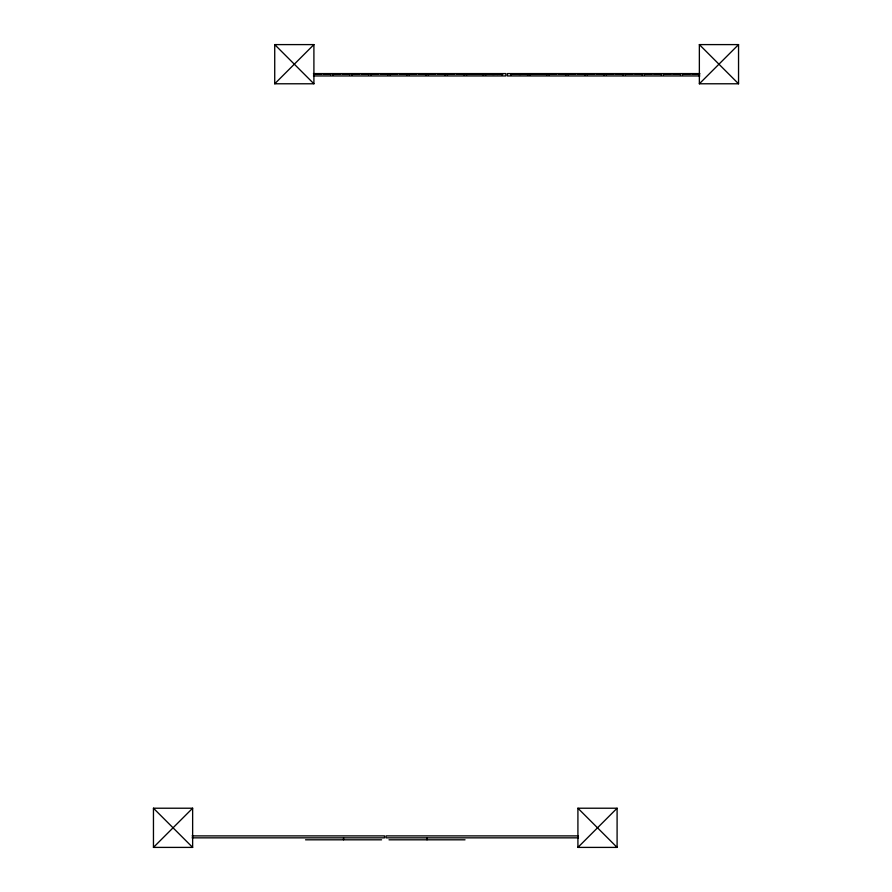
<?xml version="1.0" encoding="UTF-8"?>
<svg xmlns="http://www.w3.org/2000/svg" width="892" height="892" viewBox="0 0 892 892"><rect width="100%" height="100%" fill="white"/><g stroke="black" fill="none" stroke-linecap="round" stroke-linejoin="round"><path stroke-width="1.34" d="M274.725 83.781L313.906 44.6L274.725 44.6L274.725 83.781L313.906 83.781L313.906 44.6M699.361 83.781L738.543 44.6L699.361 44.6L699.361 83.781L738.543 83.781L738.543 44.6M153.457 847.4L192.639 808.219L192.639 847.4L153.457 847.4L153.457 808.219L192.639 808.219M577.916 847.4L617.097 808.219L577.916 808.219L577.916 847.4L617.097 847.4L617.097 808.219M518.62 74.382L519.635 74.371M519.768 74.382L520.605 74.371M313.449 73.59L505.853 73.59L505.853 75.943L313.449 75.943M699.819 73.59L507.414 73.59L507.414 75.943L699.819 75.943M313.538 74.181L321.477 74.181M322.937 74.181L330.876 74.181M332.571 74.181L340.521 74.181M341.982 74.181L349.92 74.181M351.615 74.181L359.565 74.181M361.015 74.181L368.965 74.181M370.659 74.181L378.598 74.181M380.059 74.181L387.998 74.181M389.704 74.181L397.642 74.181M399.103 74.181L407.042 74.181M408.748 74.181L416.687 74.181M418.147 74.181L426.086 74.181M427.792 74.181L435.731 74.181M437.192 74.181L445.13 74.181M446.825 74.181L454.775 74.181M456.236 74.181L464.175 74.181M465.869 74.181L473.808 74.181M475.269 74.181L483.219 74.181M484.913 74.181L492.852 74.181M494.313 74.181L502.252 74.181M511.005 74.181L518.954 74.181M520.415 74.181L528.354 74.181M530.049 74.181L537.999 74.181M539.448 74.181L547.398 74.181M549.093 74.181L557.032 74.181M558.492 74.181L566.431 74.181M568.137 74.181L576.076 74.181M577.537 74.181L585.475 74.181M587.181 74.181L595.12 74.181M596.581 74.181L604.52 74.181M606.226 74.181L614.164 74.181M615.625 74.181L623.564 74.181M625.259 74.181L633.208 74.181M634.669 74.181L642.608 74.181M644.303 74.181L652.242 74.181M653.702 74.181L661.652 74.181M663.347 74.181L671.286 74.181M672.746 74.181L680.685 74.181M682.391 74.181L690.33 74.181M691.791 74.181L699.729 74.181M466.46 74.382L501.928 74.382M511.272 74.382L546.74 74.382M497.19 74.382L497.914 74.382M519.49 74.382L521.062 74.371M192.092 835.893L384.497 835.893L384.497 837.844L192.092 837.844M578.462 835.893L386.069 835.893L386.069 837.844L578.462 837.844M305.543 839.807L381.564 839.807M389.001 839.807L465.022 839.807M492.139 74.371L493.711 74.382M494.502 74.382L493.566 74.371M699.361 44.6L738.543 83.781M274.725 44.6L313.906 83.781M577.916 808.219L617.097 847.4M153.457 808.219L192.639 847.4M682.714 73.59L682.714 74.772M680.362 73.59L680.295 74.772M663.67 73.59L663.603 74.772M661.318 73.59L661.318 74.772M661.173 73.59L661.173 74.772M644.626 73.59L644.626 74.772M644.481 73.59L644.481 74.772M642.285 73.59L642.285 74.772M642.062 73.59L642.062 74.772M625.593 73.59L625.593 74.772M625.37 73.59L625.37 74.772M623.24 73.59L623.24 74.772M622.939 73.59L622.939 74.772M606.549 73.59L606.549 74.772M606.248 73.59L606.248 74.772M604.196 73.59L604.196 74.772M603.817 73.59L603.817 74.772M587.505 73.59L587.505 74.772M587.137 73.59L587.137 74.772M585.152 73.59L585.152 74.772M584.706 73.59L584.706 74.772M568.46 73.59L568.46 74.772M568.014 73.59L568.014 74.772M566.108 73.59L566.108 74.772M565.584 73.59L565.584 74.772M549.416 73.59L549.416 74.772M548.892 73.59L548.892 74.772M547.064 73.59L547.064 74.772M546.473 73.59L546.473 74.772M530.372 73.59L530.372 74.772M529.781 73.59L529.781 74.772M528.031 73.59L528.031 74.772M527.35 73.59L527.35 74.772M511.339 73.59L511.339 74.772M510.659 73.59L510.659 74.772M502.597 73.59L502.597 74.772M501.928 73.59L501.928 74.772M485.906 73.59L485.906 74.772M485.237 73.59L485.237 74.772M483.486 73.59L483.486 74.772M482.884 73.59L482.884 74.772M466.795 73.59L466.795 74.772M466.193 73.59L466.193 74.772M464.364 73.59L464.364 74.772M463.851 73.59L463.851 74.772M447.673 73.59L447.673 74.772M447.16 73.59L447.16 74.772M445.253 73.59L445.253 74.772M444.807 73.59L444.807 74.772M428.561 73.59L428.561 74.772M428.115 73.59L428.115 74.772M427.012 837.844L427.012 839.807M426.131 73.59L426.131 74.772M425.763 73.59L425.763 74.772M409.439 73.59L409.439 74.772M409.071 73.59L409.071 74.772M407.02 73.59L407.02 74.772M406.719 73.59L406.719 74.772M390.328 73.59L390.328 74.772M390.027 73.59L390.027 74.772M387.897 73.59L387.897 74.772M387.674 73.59L387.674 74.772M371.206 73.59L371.206 74.772M370.983 73.59L370.983 74.772M368.63 73.59L368.63 74.772M352.095 73.59L352.095 74.772M351.939 73.59L351.939 74.772M349.597 73.59L349.597 74.772M343.554 837.844L343.554 839.807M330.553 73.59L330.553 74.772M332.972 74.772L332.972 73.59L332.906 74.772"/></g></svg>
